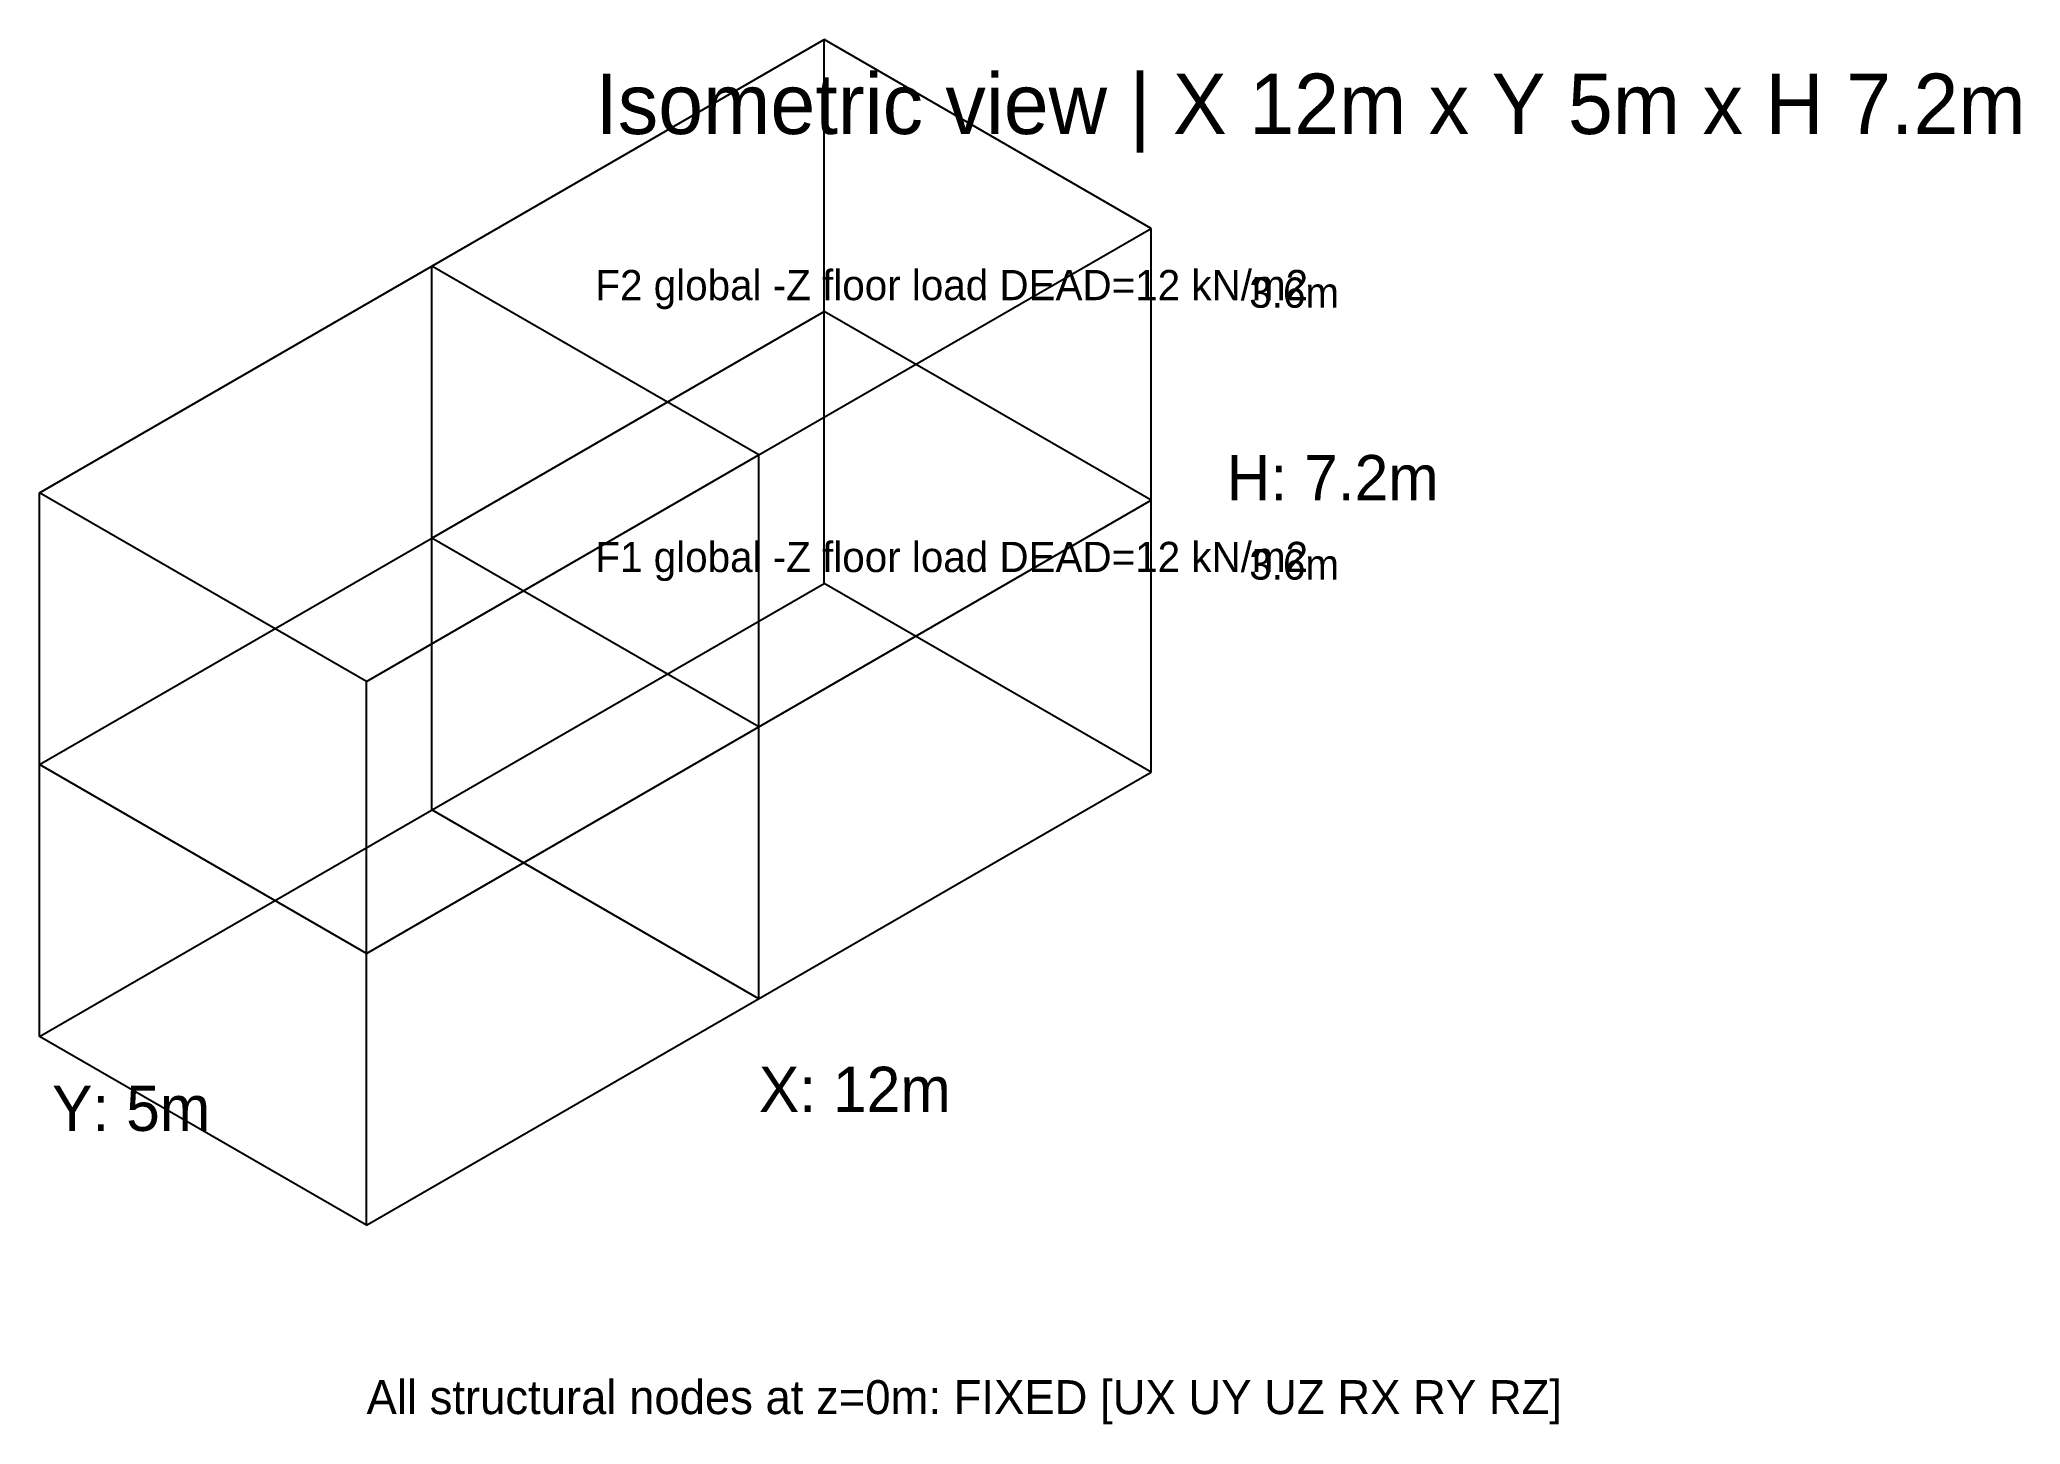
# Model space of a CAD drawing. Header units: metres. Extents: x -4.3 to 21.9, y -2.6 to 15.7.
import ezdxf

# ---------------------------------------------------------------- set-up
doc = ezdxf.new("R2010")
doc.units = ezdxf.units.M
for name, color, linetype in [('DIM', 5, 'CONTINUOUS'), ('GRID', 8, 'CONTINUOUS'), ('LOAD', 1, 'CONTINUOUS'), ('STRUCT', 7, 'CONTINUOUS'), ('SUPPORT', 3, 'CONTINUOUS')]:
    doc.layers.add(name, color=color, linetype=linetype)

msp = doc.modelspace()

# ---------------------------------------------------------------- linework, layer by layer
at = {"layer": 'GRID'}
for p, q in [((-4.3301, 2.5), (6.0622, 8.5)), ((10.3923, 6), (6.0622, 8.5)), ((0, 0), (10.3923, 6)), ((5.1962, 3), (0.866, 5.5)), ((0, 0), (-4.3301, 2.5))]:
    msp.add_line(p, q, dxfattribs=at)
at = {"layer": 'STRUCT'}
for p, q in [((0.866, 12.7), (6.0622, 15.7)), ((6.0622, 12.1), (6.0622, 15.7)), ((10.3923, 13.2), (6.0622, 15.7)), ((5.1962, 10.2), (10.3923, 13.2)), ((10.3923, 9.6), (10.3923, 13.2)), ((-4.3301, 9.7), (0.866, 12.7)), ((0.866, 9.1), (0.866, 12.7)), ((5.1962, 10.2), (0.866, 12.7)), ((0.866, 9.1), (6.0622, 12.1)), ((6.0622, 8.5), (6.0622, 12.1)), ((10.3923, 9.6), (6.0622, 12.1)), ((0, 7.2), (5.1962, 10.2)), ((5.1962, 6.6), (5.1962, 10.2)), ((-4.3301, 6.1), (-4.3301, 9.7)), ((0, 7.2), (-4.3301, 9.7)), ((5.1962, 6.6), (10.3923, 9.6)), ((10.3923, 6), (10.3923, 9.6)), ((-4.3301, 6.1), (0.866, 9.1)), ((0.866, 5.5), (0.866, 9.1)), ((5.1962, 6.6), (0.866, 9.1)), ((0, 3.6), (0, 7.2)), ((0, 3.6), (5.1962, 6.6)), ((5.1962, 3), (5.1962, 6.6)), ((-4.3301, 2.5), (-4.3301, 6.1)), ((0, 3.6), (-4.3301, 6.1)), ((0, 0), (0, 3.6))]:
    msp.add_line(p, q, dxfattribs=at)

# ---------------------------------------------------------------- texts
at = {"layer": 'DIM'}
for s, height, p in [('3.6m', 0.4, (11.6913, 12.15)), ('H: 7.2m', 0.6, (11.3923, 9.6)), ('3.6m', 0.4, (11.6913, 8.55)), ('X: 12m', 0.6, (5.1962, 1.5)), ('Y: 5m', 0.6, (-4.1651, 1.25))]:
    msp.add_text(s, height=height, dxfattribs=at).set_placement(p)
at = {"layer": 'LOAD'}
for s, p in [('F2 global -Z floor load DEAD=12 kN/m2', (3.0311, 12.25)), ('F1 global -Z floor load DEAD=12 kN/m2', (3.0311, 8.65))]:
    msp.add_text(s, height=0.4, dxfattribs=at).set_placement(p)
at = {"layer": 'SUPPORT'}
msp.add_text('All structural nodes at z=0m: FIXED [UX UY UZ RX RY RZ]', height=0.45, dxfattribs=at).set_placement((0, -2.5))
at = {"layer": 'TEXT'}
msp.add_text('Isometric view | X 12m x Y 5m x H 7.2m', height=0.8, dxfattribs=at).set_placement((3.0311, 14.45))

doc.saveas('drawing.dxf')
